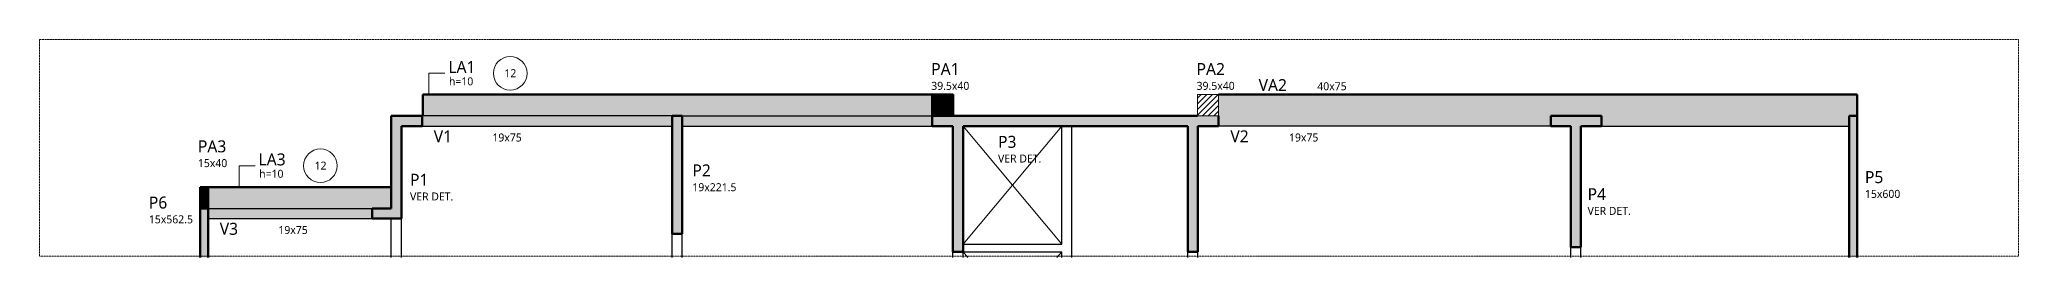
# Model space of a CAD drawing. Header units: centimetres. Extents: x -1981 to 73905, y -3196 to 88043.
# Drawn here: x 40624 to 44334, y 441 to 851 of the extents above; entities that cross this region are included whole.
import ezdxf

# ---------------------------------------------------------------- set-up
doc = ezdxf.new("R2010")
doc.units = ezdxf.units.CM
doc.linetypes.add('Hidden', pattern=[0.714375, 0.47625, -0.238125])
doc.layers.add('A-DETL', color=7, linetype='Continuous', lineweight=18, true_color=0x00a600)
for name, color, linetype, lineweight in [('A-DETL-GENF', 7, 'Continuous', 18), ('A-FLOR', 7, 'Continuous', 25), ('A-FLOR-IDEN', 7, 'Continuous', 9), ('S-BEAM', 7, 'Continuous', 25), ('S-BEAM-IDEN', 7, 'Continuous', 9), ('S-COLS', 7, 'Continuous', 25), ('S-COLS-IDEN', 7, 'Continuous', 9)]:
    doc.layers.add(name, color=color, linetype=linetype, lineweight=lineweight)
doc.styles.add('Gadugi', font='gadugi.ttf', dxfattribs={"height": 15})
doc.styles.add('Gadugi_2', font='gadugi.ttf', dxfattribs={"height": 0.2})
doc.styles.add('Gadugi_3', font='gadugi.ttf', dxfattribs={"height": 22.5})

# ---------------------------------------------------------------- blocks, each defined once
blk = doc.blocks.new('TQS - Pilar Polig_5 - TQS Column-3763470-DM G 007 - DETALHE NORTE PAV 11')
at = {"layer": 'S-COLS', "true_color": 0x808080}
blk.add_hatch(color=8, dxfattribs=at).paths.add_polyline_path([(-9.3, 150.1), (-9.3, -77.5), (-48, -77.5), (-48, -96.5), (47, -96.5), (47, -77.5), (9.7, -77.5), (9.7, 150.1)], flags=0)
at = {"layer": 'S-COLS', "lineweight": 50}
for p, q in [((-9.3, -77.5), (-9.3, 150.1)), ((-9.3, 150.1), (9.7, 150.1)), ((9.7, 150.1), (9.7, -77.5)), ((-48, -96.5), (-48, -77.5)), ((-48, -77.5), (-9.3, -77.5)), ((47, -96.5), (-48, -96.5)), ((9.7, -77.5), (47, -77.5)), ((47, -77.5), (47, -96.5))]:
    blk.add_line(p, q, dxfattribs=at)
blk = doc.blocks.new('PED_TAG_LAJE_R03 - TÍTULO_ESPESSURA_REBAIXO _LADO_-2582900-DM G 007 - DETALHE NORTE PAV 11')
at = {"layer": 'A-FLOR-IDEN'}
blk.add_circle((1.073, 0), 0.421, dxfattribs=at)
blk = doc.blocks.new('PED_TAG_PILAR_R04 - PILAR VER DET_-2523782-DM G 007 - DETALHE NORTE PAV 11')
at = {"layer": 'S-COLS-IDEN', "insert": (0.115, -0.633), "char_height": 0.2, "width": 1.37089, "attachment_point": 1, "style": 'Gadugi_2'}
blk.add_mtext('VER DET.', dxfattribs=at)

msp = doc.modelspace()

# ---------------------------------------------------------------- hatches: boundary and pattern name
at = {"layer": 'A-DETL-GENF', "true_color": 0x808080}
h = msp.add_hatch(dxfattribs=at)
h.set_pattern_fill('FP_5', color=8, style=0, pattern_type=2)
h.set_pattern_definition([(45, (42683.738, 1520), (-5.3033, 5.3033), [])])
h.paths.add_polyline_path([(42834.39, 707.12), (42834.39, 747.12), (42794.89, 747.12), (42794.89, 707.12)], flags=0)
at = {"layer": 'A-FLOR', "true_color": 0xffffcc}
for points in [[(41828.87, 707.12), (42297.39, 707.12), (42297.39, 747.12), (41342.89, 747.12), (41342.89, 707.12), (41809.87, 707.12)], [(41283.37, 533.55), (41283.37, 573.55), (40939.88, 573.55), (40939.88, 533.55), (41247.62, 533.55)]]:
    msp.add_hatch(color=7, dxfattribs=at).paths.add_polyline_path(points, flags=0)
at = {"layer": 'S-BEAM', "true_color": 0xffffcc}
for points in [[(44031.89, 707.12), (44031.89, 707.12), (44031.89, 747.12), (42834.39, 747.12), (42834.39, 707.12), (44016.89, 707.12)], [(41341.12, 688.12), (41809.87, 688.12), (41809.87, 707.12), (41341.12, 707.12)], [(41828.87, 688.12), (42297.62, 688.12), (42297.62, 707.12), (41828.87, 707.12)], [(43457.64, 688.12), (43457.64, 707.12), (42834.61, 707.12), (42834.61, 688.12)], [(43552.64, 688.12), (44016.89, 688.12), (44016.89, 707.12), (43552.64, 707.12)], [(41247.62, 514.55), (41247.62, 533.55), (40939.88, 533.55), (40939.88, 514.55)]]:
    msp.add_hatch(color=7, dxfattribs=at).paths.add_polyline_path(points, flags=0)
at = {"layer": 'S-COLS', "true_color": 0x808080}
for points in [[(42336.89, 707.12), (42336.89, 747.12), (42297.39, 747.12), (42297.39, 707.12)], [(41247.62, 514.55), (41302.37, 514.55), (41302.37, 688.12), (41341.12, 688.12), (41341.12, 707.12), (41283.37, 707.12), (41283.37, 533.55), (41247.62, 533.55)], [(41828.87, 485.65), (41828.87, 707.12), (41809.87, 707.12), (41809.87, 485.65)], [(42795.87, 452.12), (42795.87, 688.12), (42834.61, 688.12), (42834.61, 707.12), (42297.62, 707.12), (42297.62, 688.12), (42336.37, 688.12), (42336.37, 452.12), (42355.37, 452.12), (42355.37, 688.12), (42776.87, 688.12), (42776.87, 452.12)], [(44031.89, 441.35), (44031.89, 707.12), (44016.89, 707.12), (44016.89, 441.35)], [(40939.88, 533.55), (40939.88, 573.55), (40924.88, 573.55), (40924.88, 533.55)], [(40939.88, 441.35), (40939.88, 533.55), (40924.88, 533.55), (40924.88, 441.35)]]:
    msp.add_hatch(color=8, dxfattribs=at).paths.add_polyline_path(points, flags=0)

# ---------------------------------------------------------------- linework, layer by layer
at = {"layer": 'A-DETL', "color": 7, "linetype": 'Hidden'}
for p, q in [((40624.1, 850.56), (40624.1, 443.56)), ((44334.1, 850.56), (40624.1, 850.56)), ((44334.1, 443.56), (44334.1, 850.56)), ((40624.1, 443.56), (44334.1, 443.56))]:
    msp.add_line(p, q, dxfattribs=at)
at = {"layer": 'A-DETL', "color": 7}
for p, q in [((41354.1, 747.12), (41354.1, 787.12)), ((41354.1, 787.12), (41384.1, 787.12)), ((42834.39, 747.12), (42794.89, 747.12)), ((42794.89, 747.12), (42794.89, 707.12)), ((42834.39, 707.12), (42834.39, 747.12)), ((42794.89, 707.12), (42834.39, 707.12)), ((42540.37, 466.12), (42355.37, 688.12)), ((42540.37, 688.12), (42355.37, 466.12)), ((40998.23, 573.55), (40998.23, 613.55)), ((40998.23, 613.55), (41028.23, 613.55)), ((42355.37, 452.12), (42364.31, 441.35)), ((42531.44, 441.35), (42540.37, 452.12))]:
    msp.add_line(p, q, dxfattribs=at)
at = {"layer": 'A-FLOR', "color": 190, "lineweight": 70, "true_color": 0x8000ff}
for p, q in [((41342.89, 707.12), (41342.89, 747.12)), ((41342.89, 747.12), (42297.39, 747.12)), ((40939.88, 573.55), (41283.37, 573.55))]:
    msp.add_line(p, q, dxfattribs=at)
at = {"layer": 'S-BEAM', "color": 190, "lineweight": 70, "true_color": 0x8000ff}
for p in [(42834.39, 747.12), (44031.89, 707.12)]:
    msp.add_line(p, (44031.89, 747.12), dxfattribs=at)
at = {"layer": 'S-BEAM'}
for p, q in [((41809.87, 707.12), (41341.12, 707.12)), ((41828.87, 707.12), (42297.39, 707.12)), ((41341.12, 688.12), (41809.87, 688.12)), ((41828.87, 688.12), (42297.62, 688.12)), ((42540.37, 466.12), (42540.37, 688.12)), ((42559.37, 441.35), (42559.37, 688.12)), ((43457.64, 688.12), (42834.61, 688.12)), ((43552.64, 688.12), (44016.89, 688.12)), ((40939.88, 533.55), (41247.62, 533.55)), ((40939.88, 514.55), (41247.62, 514.55)), ((41283.37, 441.35), (41283.37, 514.55)), ((41302.37, 441.35), (41302.37, 514.55)), ((41809.87, 441.35), (41809.87, 485.65)), ((41828.87, 441.35), (41828.87, 485.65)), ((42336.37, 441.35), (42336.37, 452.12)), ((42355.37, 466.12), (42540.37, 466.12)), ((42355.37, 441.35), (42355.37, 452.12)), ((42355.37, 452.12), (42540.37, 452.12)), ((42540.37, 441.35), (42540.37, 452.12)), ((42776.87, 441.35), (42776.87, 452.12)), ((42795.87, 441.35), (42795.87, 452.12)), ((43494.89, 441.35), (43494.89, 460.55)), ((43513.89, 441.35), (43513.89, 460.55))]:
    msp.add_line(p, q, dxfattribs=at)
at = {"layer": 'S-COLS', "color": 190, "lineweight": 70, "true_color": 0x8000ff}
for p, q in [((42297.39, 707.12), (42297.39, 747.12)), ((42297.39, 747.12), (42336.89, 747.12)), ((42336.89, 747.12), (42336.89, 707.12)), ((42336.89, 707.12), (42297.39, 707.12)), ((40924.88, 533.55), (40924.88, 573.55)), ((40924.88, 573.55), (40939.88, 573.55)), ((40939.88, 573.55), (40939.88, 533.55)), ((40939.88, 533.55), (40924.88, 533.55))]:
    msp.add_line(p, q, dxfattribs=at)
at = {"layer": 'S-COLS', "lineweight": 50}
for p, q in [((41283.37, 533.55), (41283.37, 707.12)), ((41283.37, 707.12), (41341.12, 707.12)), ((41341.12, 707.12), (41341.12, 688.12)), ((41809.87, 485.65), (41809.87, 707.12)), ((41809.87, 707.12), (41828.87, 707.12)), ((41828.87, 707.12), (41828.87, 485.65)), ((42297.62, 707.12), (42794.89, 707.12)), ((42297.62, 688.12), (42297.62, 707.12)), ((42834.39, 707.12), (42834.61, 707.12)), ((42834.61, 707.12), (42834.61, 688.12)), ((44016.89, 441.35), (44016.89, 707.12)), ((44016.89, 707.12), (44031.89, 707.12)), ((44031.89, 707.12), (44031.89, 441.35)), ((41341.12, 688.12), (41302.37, 688.12)), ((41302.37, 688.12), (41302.37, 514.55)), ((42336.37, 688.12), (42297.62, 688.12)), ((42336.37, 452.12), (42336.37, 688.12)), ((42776.87, 688.12), (42355.37, 688.12)), ((42355.37, 688.12), (42355.37, 452.12)), ((42776.87, 452.12), (42776.87, 688.12)), ((42834.61, 688.12), (42795.87, 688.12)), ((42795.87, 688.12), (42795.87, 452.12)), ((40924.88, 441.35), (40924.88, 533.55)), ((40924.88, 533.55), (40939.88, 533.55)), ((40939.88, 533.55), (40939.88, 441.35)), ((41247.62, 514.55), (41247.62, 533.55)), ((41247.62, 533.55), (41283.37, 533.55)), ((41302.37, 514.55), (41247.62, 514.55)), ((41828.87, 485.65), (41809.87, 485.65)), ((42355.37, 452.12), (42336.37, 452.12)), ((42795.87, 452.12), (42776.87, 452.12))]:
    msp.add_line(p, q, dxfattribs=at)

# ---------------------------------------------------------------- block references
at = {"layer": 'A-FLOR-IDEN', "xscale": 74.99999999999996, "yscale": 74.99999999999996, "zscale": 74.99999999999996}
for p in [(41426.03, 787.16), (41070.16, 613.59)]:
    msp.add_blockref('PED_TAG_LAJE_R03 - TÍTULO_ESPESSURA_REBAIXO _LADO_-2582900-DM G 007 - DETALHE NORTE PAV 11', p, dxfattribs=at)
at = {"layer": 'S-COLS', "rotation": 180}
msp.add_blockref('TQS - Pilar Polig_5 - TQS Column-3763470-DM G 007 - DETALHE NORTE PAV 11', (43504.61, 610.64), dxfattribs=at)
at = {"layer": 'S-COLS-IDEN', "xscale": 74.99999999999996, "yscale": 74.99999999999996, "zscale": 74.99999999999996}
for p in [(42412.44, 682.07), (41310.04, 610.83), (43517.79, 583.83)]:
    msp.add_blockref('PED_TAG_PILAR_R04 - PILAR VER DET_-2523782-DM G 007 - DETALHE NORTE PAV 11', p, dxfattribs=at)

# ---------------------------------------------------------------- texts
at = {"layer": 'A-FLOR-IDEN', "attachment_point": 1}
for s, insert, char_height, width, style in [('h=10', (41391.63, 779.6), 15, 59.5253, 'Gadugi'), ('LA1', (41390.46, 810.31), 22.5, 63.7342, 'Gadugi_3'), ('12', (41495.56, 794.82), 15, 27.6582, 'Gadugi'), ('LA3', (41034.59, 636.74), 22.5, 63.7342, 'Gadugi_3'), ('h=10', (41035.77, 606.03), 15, 59.5253, 'Gadugi'), ('12', (41139.69, 621.25), 15, 27.6582, 'Gadugi')]:
    msp.add_mtext(s, dxfattribs=dict(at, insert=insert, char_height=char_height, width=width, style=style))
at = {"layer": 'S-BEAM-IDEN', "attachment_point": 1}
for s, insert, char_height, width, style in [('VA2', (42909.61, 776.24), 22.5, 69.7468, 'Gadugi_3'), ('40x75', (43019.56, 770.33), 15, 67.3417, 'Gadugi'), ('V1', (41363.12, 680.03), 22.5, 45.0949, 'Gadugi_3'), ('19x75', (41473.07, 674.12), 15, 67.3417, 'Gadugi'), ('V2', (42856.61, 680.03), 22.5, 45.0949, 'Gadugi_3'), ('19x75', (42966.55, 674.12), 15, 67.3417, 'Gadugi'), ('V3', (40961.87, 506.46), 22.5, 45.0949, 'Gadugi_3'), ('19x75', (41071.82, 500.56), 15, 67.3417, 'Gadugi')]:
    msp.add_mtext(s, dxfattribs=dict(at, insert=insert, char_height=char_height, width=width, style=style))
at = {"layer": 'S-COLS-IDEN', "attachment_point": 1}
for s, insert, char_height, width, style in [('PA1', (42295.76, 806.35), 22.5, 67.3417, 'Gadugi_3'), ('PA2', (42793.26, 806.35), 22.5, 67.3417, 'Gadugi_3'), ('39.5x40', (42295.76, 771.11), 15, 86.5822, 'Gadugi'), ('39.5x40', (42793.26, 771.11), 15, 86.5822, 'Gadugi'), ('P3', (42421.05, 669.72), 22.5, 42.6899, 'Gadugi_3'), ('PA3', (40920.94, 661.25), 22.5, 67.3417, 'Gadugi_3'), ('15x40', (40920.94, 626.02), 15, 67.3417, 'Gadugi'), ('P1', (41318.66, 598.48), 22.5, 42.6899, 'Gadugi_3'), ('P2', (41847.99, 616.03), 22.5, 42.6899, 'Gadugi_3'), ('P5', (44046.41, 603.48), 22.5, 42.6899, 'Gadugi_3'), ('19x221.5', (41847.99, 580.79), 15, 100.4114, 'Gadugi'), ('P4', (43526.41, 571.48), 22.5, 42.6899, 'Gadugi_3'), ('15x600', (44046.41, 568.24), 15, 81.1709, 'Gadugi'), ('15x562.5', (40829, 520.48), 15, 100.4114, 'Gadugi'), ('P6', (40829, 555.71), 22.5, 42.6899, 'Gadugi_3')]:
    msp.add_mtext(s, dxfattribs=dict(at, insert=insert, char_height=char_height, width=width, style=style))

doc.saveas('drawing.dxf')
